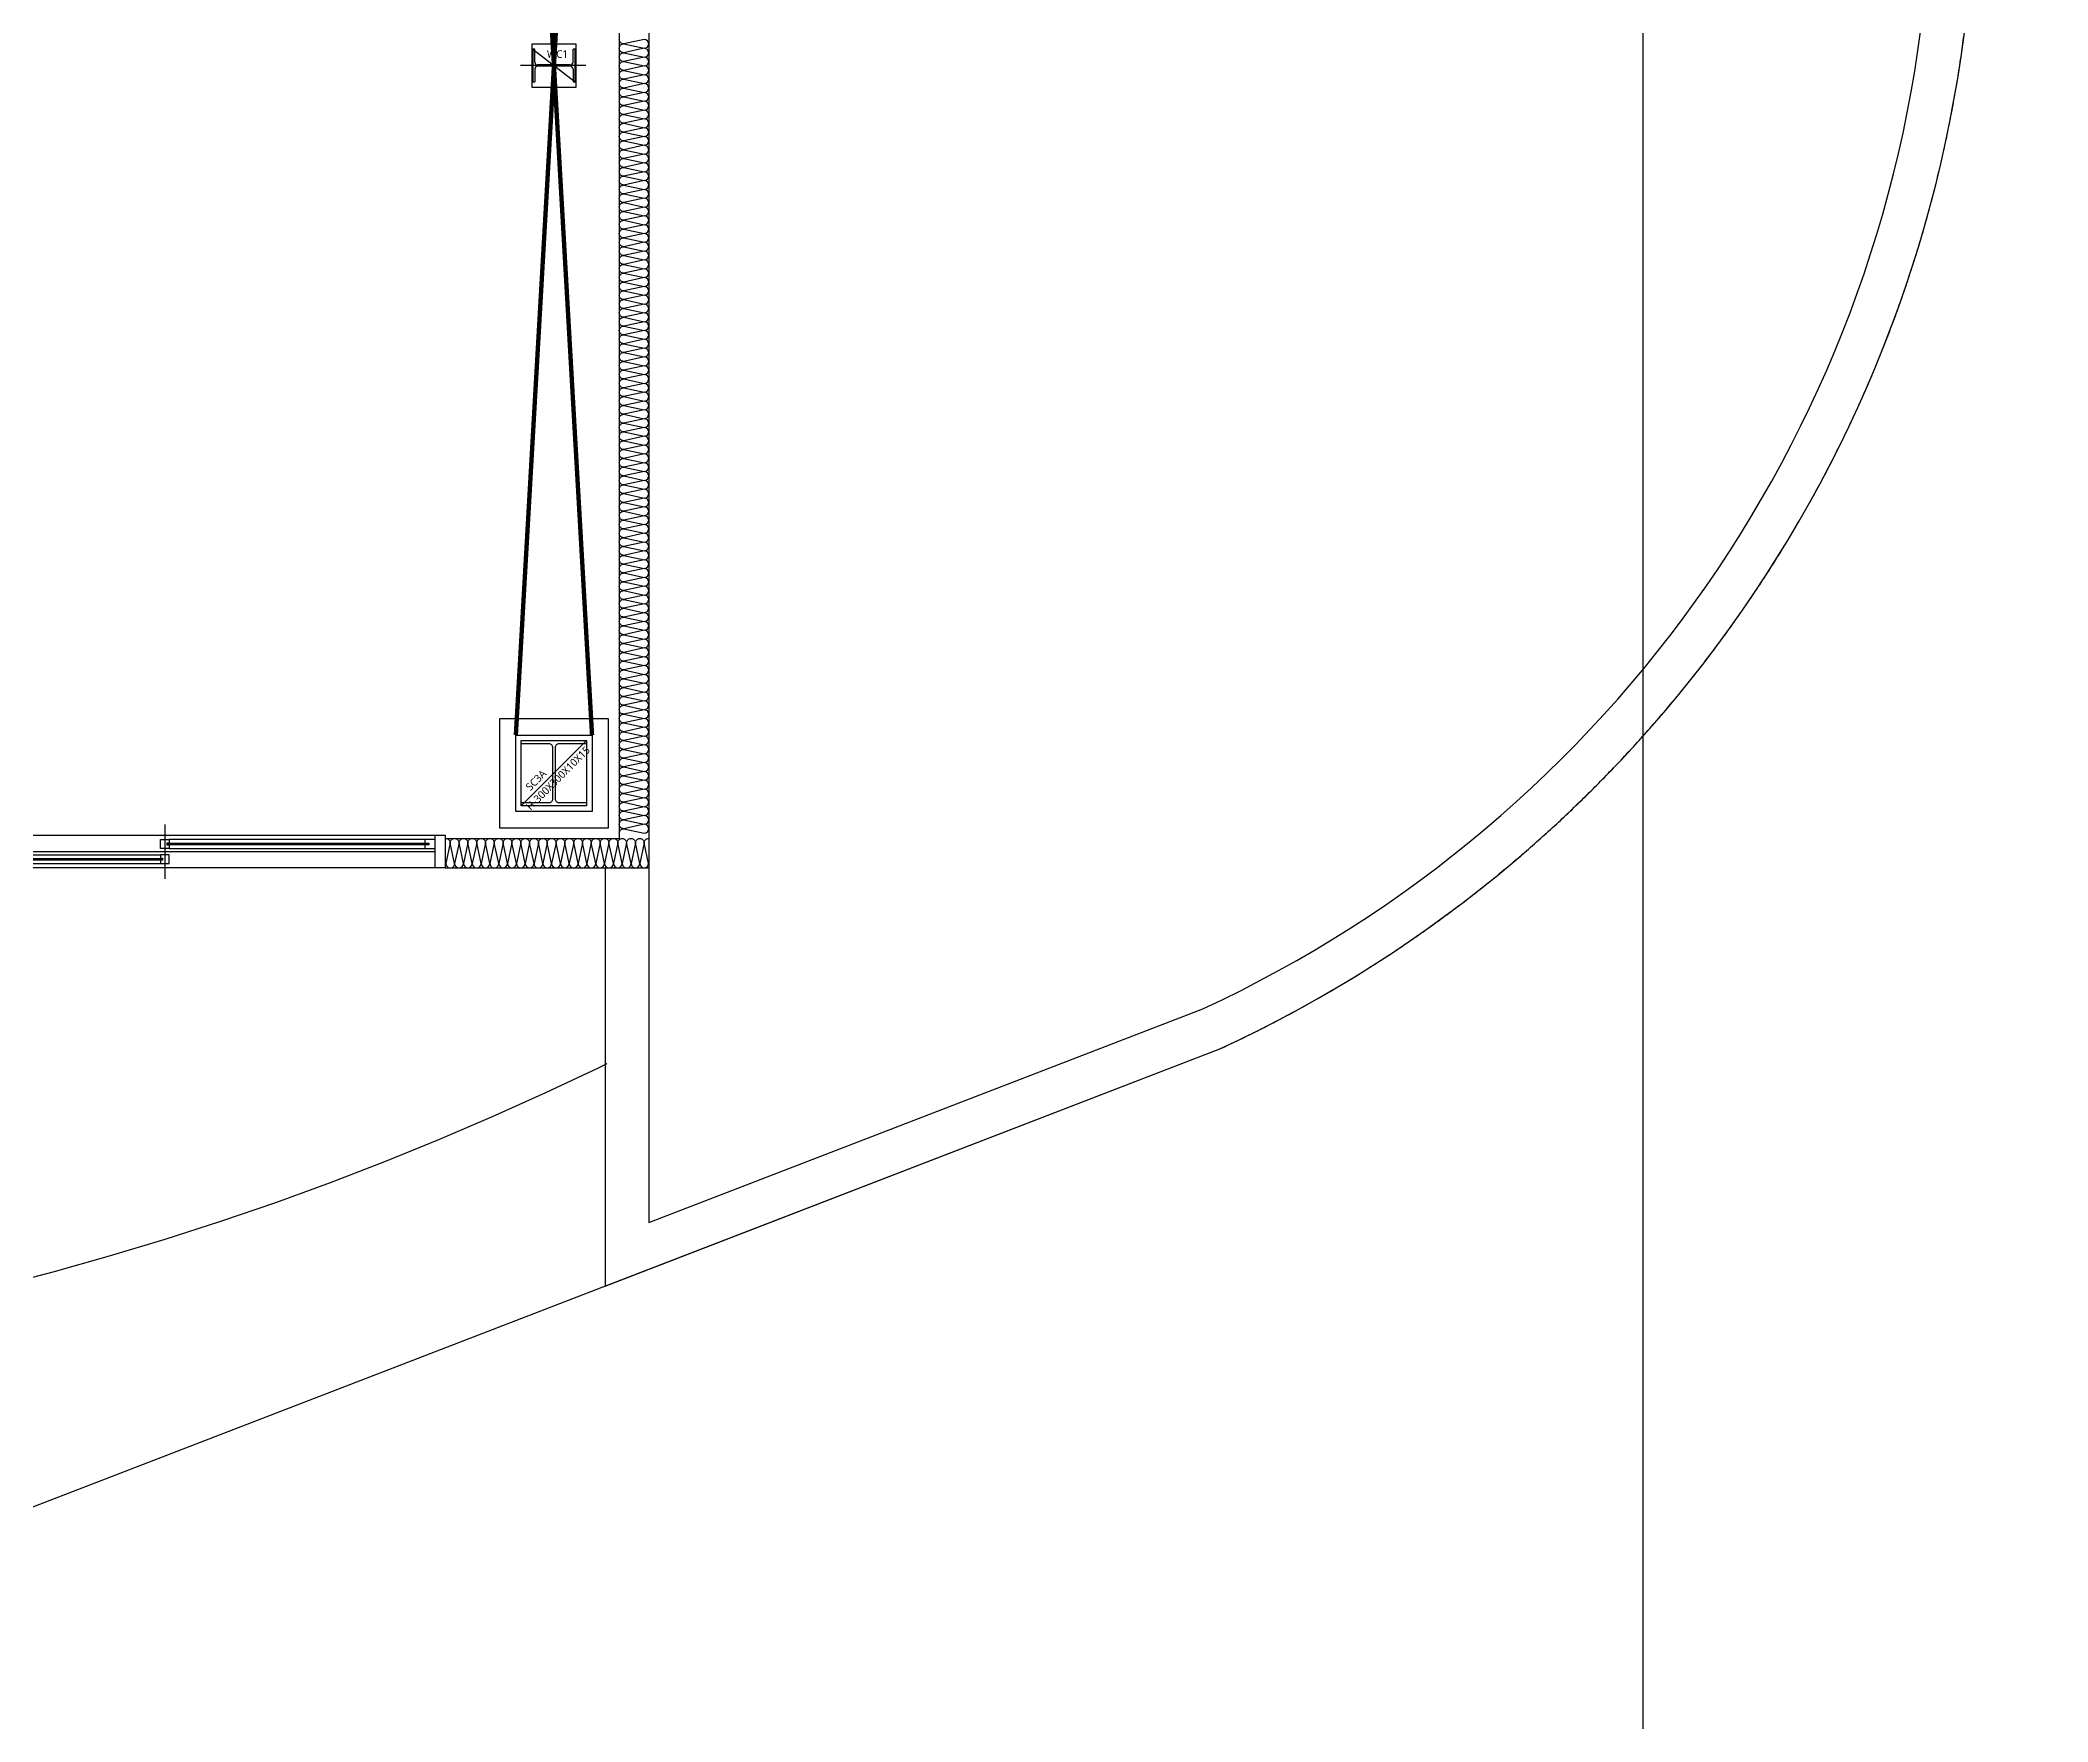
# Model space of a CAD drawing. Header units: millimetres. Extents: x 0 to 420500, y 0 to 297000.
# Drawn here: x 191409 to 200630, y 203396 to 211120 of the extents above; entities that cross this region are included whole.
import ezdxf
from ezdxf.enums import TextEntityAlignment as Align
from ezdxf.xclip import XClip

# ---------------------------------------------------------------- set-up
doc = ezdxf.new("R2010")
doc.units = ezdxf.units.MM
doc.header["$LTSCALE"] = 5000
doc.header["$XCLIPFRAME"] = 0
doc.linetypes.add('PHANTOM2', pattern=[1.25, 0.625, -0.125, 0.125, -0.125, 0.125, -0.125])
doc.layers.get('Defpoints').update_dxf_attribs({"color": 167})
doc.layers.add('arch', color=8, linetype='Continuous')
doc.layers.add('TRAY', color=3, linetype='Continuous')
doc.styles.add('스타일1', font='malgun.ttf')

# ---------------------------------------------------------------- blocks, each defined once
blk = doc.blocks.new('XR-현황측량도')
at = {"color": 0}
blk.add_lwpolyline([(151689.9, 74037.3), (154882.8, 74051.1), (162788.9, 74142.4), (171654.6, 74151.5), (178947.9, 74224.2), (185441.1, 74257.7), (186411.9, 74404.5), (193068.5, 76971.8, 0.271364), (196517.3, 81929.2), (196869.6, 86053.4), (196858.7, 91789.3), (196871.2, 109951.5), (196867, 116558.1), (196605.1, 121600.6), (196792.5, 126063.1), (196775.4, 130633.2), (196750.4, 139290.1), (196674.2, 147914.3), (196020.2, 149938.3)], format="xyb", dxfattribs=at)
at = {"color": 0, "elevation": 92000}
blk.add_lwpolyline([(187452, 75881), (187711, 75948.8), (187711, 75948.8), (187968.8, 76021.2), (187968.8, 76021.2), (188225.1, 76098.4), (188225.1, 76098.4), (188480, 76180.4), (188480, 76180.4), (188733.2, 76267.2), (188733.2, 76267.2), (188984.8, 76358.8), (188984.8, 76358.8), (189234.6, 76455.2), (189234.6, 76455.2), (189482.6, 76556.1), (189482.6, 76556.1), (189728.6, 76661.6), (189728.6, 76661.6), (189972.8, 76771.4), (189972.8, 76771.4), (190215, 76885.4), (190215, 76885.4), (190254.8, 76904.9)], dxfattribs=at)
blk = doc.blocks.new('*U56')
at = {"color": 0}
for points in [[(-1422.2, 0, -0.414214), (-1437.2, 15), (-1422.2, 85, 1), (-1452.2, 85), (-1437.2, 15, -0.414214), (-1452.2, 0, 0.414214)], [(-1392.2, 0, -0.414214), (-1407.2, 15), (-1392.2, 85, 1), (-1422.2, 85), (-1407.2, 15, -0.414214), (-1422.2, 0, 0.414214)], [(-1362.2, 0, -0.414214), (-1377.2, 15), (-1362.2, 85, 1), (-1392.2, 85), (-1377.2, 15, -0.414214), (-1392.2, 0, 0.414214)], [(-1332.2, 0, -0.414214), (-1347.2, 15), (-1332.2, 85, 1), (-1362.2, 85), (-1347.2, 15, -0.414214), (-1362.2, 0, 0.414214)], [(-1302.2, 0, -0.414214), (-1317.2, 15), (-1302.2, 85, 1), (-1332.2, 85), (-1317.2, 15, -0.414214), (-1332.2, 0, 0.414214)], [(-1272.2, 0, -0.414214), (-1287.2, 15), (-1272.2, 85, 1), (-1302.2, 85), (-1287.2, 15, -0.414214), (-1302.2, 0, 0.414214)], [(-1242.2, 0, -0.414214), (-1257.2, 15), (-1242.2, 85, 1), (-1272.2, 85), (-1257.2, 15, -0.414214), (-1272.2, 0, 0.414214)], [(-1212.2, 0, -0.414214), (-1227.2, 15), (-1212.2, 85, 1), (-1242.2, 85), (-1227.2, 15, -0.414214), (-1242.2, 0, 0.414214)], [(-1182.2, 0, -0.414214), (-1197.2, 15), (-1182.2, 85, 1), (-1212.2, 85), (-1197.2, 15, -0.414214), (-1212.2, 0, 0.414214)], [(-1152.2, 0, -0.414214), (-1167.2, 15), (-1152.2, 85, 1), (-1182.2, 85), (-1167.2, 15, -0.414214), (-1182.2, 0, 0.414214)], [(-1122.2, 0, -0.414214), (-1137.2, 15), (-1122.2, 85, 1), (-1152.2, 85), (-1137.2, 15, -0.414214), (-1152.2, 0, 0.414214)], [(-1092.2, 0, -0.414214), (-1107.2, 15), (-1092.2, 85, 1), (-1122.2, 85), (-1107.2, 15, -0.414214), (-1122.2, 0, 0.414214)], [(-1062.2, 0, -0.414214), (-1077.2, 15), (-1062.2, 85, 1), (-1092.2, 85), (-1077.2, 15, -0.414214), (-1092.2, 0, 0.414214)], [(-1032.2, 0, -0.414214), (-1047.2, 15), (-1032.2, 85, 1), (-1062.2, 85), (-1047.2, 15, -0.414214), (-1062.2, 0, 0.414214)], [(-1002.2, 0, -0.414214), (-1017.2, 15), (-1002.2, 85, 1), (-1032.2, 85), (-1017.2, 15, -0.414214), (-1032.2, 0, 0.414214)], [(-972.2, 0, -0.414214), (-987.2, 15), (-972.2, 85, 1), (-1002.2, 85), (-987.2, 15, -0.414214), (-1002.2, 0, 0.414214)], [(-942.2, 0, -0.414214), (-957.2, 15), (-942.2, 85, 1), (-972.2, 85), (-957.2, 15, -0.414214), (-972.2, 0, 0.414214)], [(-912.2, 0, -0.414214), (-927.2, 15), (-912.2, 85, 1), (-942.2, 85), (-927.2, 15, -0.414214), (-942.2, 0, 0.414214)], [(-882.2, 0, -0.414214), (-897.2, 15), (-882.2, 85, 1), (-912.2, 85), (-897.2, 15, -0.414214), (-912.2, 0, 0.414214)], [(-852.2, 0, -0.414214), (-867.2, 15), (-852.2, 85, 1), (-882.2, 85), (-867.2, 15, -0.414214), (-882.2, 0, 0.414214)], [(-822.2, 0, -0.414214), (-837.2, 15), (-822.2, 85, 1), (-852.2, 85), (-837.2, 15, -0.414214), (-852.2, 0, 0.414214)], [(-792.2, 0, -0.414214), (-807.2, 15), (-792.2, 85, 1), (-822.2, 85), (-807.2, 15, -0.414214), (-822.2, 0, 0.414214)], [(-762.2, 0, -0.414214), (-777.2, 15), (-762.2, 85, 1), (-792.2, 85), (-777.2, 15, -0.414214), (-792.2, 0, 0.414214)], [(-732.2, 0, -0.414214), (-747.2, 15), (-732.2, 85, 1), (-762.2, 85), (-747.2, 15, -0.414214), (-762.2, 0, 0.414214)], [(-702.2, 0, -0.414214), (-717.2, 15), (-702.2, 85, 1), (-732.2, 85), (-717.2, 15, -0.414214), (-732.2, 0, 0.414214)], [(-672.2, 0, -0.414214), (-687.2, 15), (-672.2, 85, 1), (-702.2, 85), (-687.2, 15, -0.414214), (-702.2, 0, 0.414214)], [(-642.2, 0, -0.414214), (-657.2, 15), (-642.2, 85, 1), (-672.2, 85), (-657.2, 15, -0.414214), (-672.2, 0, 0.414214)], [(-612.2, 0, -0.414214), (-627.2, 15), (-612.2, 85, 1), (-642.2, 85), (-627.2, 15, -0.414214), (-642.2, 0, 0.414214)], [(-582.2, 0, -0.414214), (-597.2, 15), (-582.2, 85, 1), (-612.2, 85), (-597.2, 15, -0.414214), (-612.2, 0, 0.414214)], [(-552.2, 0, -0.414214), (-567.2, 15), (-552.2, 85, 1), (-582.2, 85), (-567.2, 15, -0.414214), (-582.2, 0, 0.414214)], [(-522.2, 0, -0.414214), (-537.2, 15), (-522.2, 85, 1), (-552.2, 85), (-537.2, 15, -0.414214), (-552.2, 0, 0.414214)], [(-492.2, 0, -0.414214), (-507.2, 15), (-492.2, 85, 1), (-522.2, 85), (-507.2, 15, -0.414214), (-522.2, 0, 0.414214)], [(-462.2, 0, -0.414214), (-477.2, 15), (-462.2, 85, 1), (-492.2, 85), (-477.2, 15, -0.414214), (-492.2, 0, 0.414214)], [(-432.2, 0, -0.414214), (-447.2, 15), (-432.2, 85, 1), (-462.2, 85), (-447.2, 15, -0.414214), (-462.2, 0, 0.414214)], [(-402.2, 0, -0.414214), (-417.2, 15), (-402.2, 85, 1), (-432.2, 85), (-417.2, 15, -0.414214), (-432.2, 0, 0.414214)], [(-372.2, 0, -0.414214), (-387.2, 15), (-372.2, 85, 1), (-402.2, 85), (-387.2, 15, -0.414214), (-402.2, 0, 0.414214)], [(-342.2, 0, -0.414214), (-357.2, 15), (-342.2, 85, 1), (-372.2, 85), (-357.2, 15, -0.414214), (-372.2, 0, 0.414214)], [(-312.2, 0, -0.414214), (-327.2, 15), (-312.2, 85, 1), (-342.2, 85), (-327.2, 15, -0.414214), (-342.2, 0, 0.414214)], [(-282.2, 0, -0.414214), (-297.2, 15), (-282.2, 85, 1), (-312.2, 85), (-297.2, 15, -0.414214), (-312.2, 0, 0.414214)], [(-252.2, 0, -0.414214), (-267.2, 15), (-252.2, 85, 1), (-282.2, 85), (-267.2, 15, -0.414214), (-282.2, 0, 0.414214)], [(-222.2, 0, -0.414214), (-237.2, 15), (-222.2, 85, 1), (-252.2, 85), (-237.2, 15, -0.414214), (-252.2, 0, 0.414214)], [(-192.2, 0, -0.414214), (-207.2, 15), (-192.2, 85, 1), (-222.2, 85), (-207.2, 15, -0.414214), (-222.2, 0, 0.414214)], [(-162.2, 0, -0.414214), (-177.2, 15), (-162.2, 85, 1), (-192.2, 85), (-177.2, 15, -0.414214), (-192.2, 0, 0.414214)], [(-132.2, 0, -0.414214), (-147.2, 15), (-132.2, 85, 1), (-162.2, 85), (-147.2, 15, -0.414214), (-162.2, 0, 0.414214)], [(-102.2, 0, -0.414214), (-117.2, 15), (-102.2, 85, 1), (-132.2, 85), (-117.2, 15, -0.414214), (-132.2, 0, 0.414214)], [(-72.2, 0, -0.414214), (-87.2, 15), (-72.2, 85, 1), (-102.2, 85), (-87.2, 15, -0.414214), (-102.2, 0, 0.414214)], [(-42.2, 0, -0.414214), (-57.2, 15), (-42.2, 85, 1), (-72.2, 85), (-57.2, 15, -0.414214), (-72.2, 0, 0.414214)], [(-12.2, 0, -0.414214), (-27.2, 15), (-12.2, 85, 1), (-42.2, 85), (-27.2, 15, -0.414214), (-42.2, 0, 0.414214)], [(17.8, 0, -0.414214), (2.8, 15), (17.8, 85, 1), (-12.2, 85), (2.8, 15, -0.414214), (-12.2, 0, 0.414214)], [(47.8, 0, -0.414214), (32.8, 15), (47.8, 85, 1), (17.8, 85), (32.8, 15, -0.414214), (17.8, 0, 0.414214)], [(77.8, 0, -0.414214), (62.8, 15), (77.8, 85, 1), (47.8, 85), (62.8, 15, -0.414214), (47.8, 0, 0.414214)], [(107.8, 0, -0.414214), (92.8, 15), (107.8, 85, 1), (77.8, 85), (92.8, 15, -0.414214), (77.8, 0, 0.414214)], [(137.8, 0, -0.414214), (122.8, 15), (137.8, 85, 1), (107.8, 85), (122.8, 15, -0.414214), (107.8, 0, 0.414214)], [(167.8, 0, -0.414214), (152.8, 15), (167.8, 85, 1), (137.8, 85), (152.8, 15, -0.414214), (137.8, 0, 0.414214)], [(197.8, 0, -0.414214), (182.8, 15), (197.8, 85, 1), (167.8, 85), (182.8, 15, -0.414214), (167.8, 0, 0.414214)], [(227.8, 0, -0.414214), (212.8, 15), (227.8, 85, 1), (197.8, 85), (212.8, 15, -0.414214), (197.8, 0, 0.414214)], [(257.8, 0, -0.414214), (242.8, 15), (257.8, 85, 1), (227.8, 85), (242.8, 15, -0.414214), (227.8, 0, 0.414214)], [(287.8, 0, -0.414214), (272.8, 15), (287.8, 85, 1), (257.8, 85), (272.8, 15, -0.414214), (257.8, 0, 0.414214)], [(317.8, 0, -0.414214), (302.8, 15), (317.8, 85, 1), (287.8, 85), (302.8, 15, -0.414214), (287.8, 0, 0.414214)], [(347.8, 0, -0.414214), (332.8, 15), (347.8, 85, 1), (317.8, 85), (332.8, 15, -0.414214), (317.8, 0, 0.414214)], [(377.8, 0, -0.414214), (362.8, 15), (377.8, 85, 1), (347.8, 85), (362.8, 15, -0.414214), (347.8, 0, 0.414214)], [(407.8, 0, -0.414214), (392.8, 15), (407.8, 85, 1), (377.8, 85), (392.8, 15, -0.414214), (377.8, 0, 0.414214)], [(437.8, 0, -0.414214), (422.8, 15), (437.8, 85, 1), (407.8, 85), (422.8, 15, -0.414214), (407.8, 0, 0.414214)], [(467.8, 0, -0.414214), (452.8, 15), (467.8, 85, 1), (437.8, 85), (452.8, 15, -0.414214), (437.8, 0, 0.414214)], [(497.8, 0, -0.414214), (482.8, 15), (497.8, 85, 1), (467.8, 85), (482.8, 15, -0.414214), (467.8, 0, 0.414214)], [(527.8, 0, -0.414214), (512.8, 15), (527.8, 85, 1), (497.8, 85), (512.8, 15, -0.414214), (497.8, 0, 0.414214)], [(557.8, 0, -0.414214), (542.8, 15), (557.8, 85, 1), (527.8, 85), (542.8, 15, -0.414214), (527.8, 0, 0.414214)], [(587.8, 0, -0.414214), (572.8, 15), (587.8, 85, 1), (557.8, 85), (572.8, 15, -0.414214), (557.8, 0, 0.414214)], [(617.8, 0, -0.414214), (602.8, 15), (617.8, 85, 1), (587.8, 85), (602.8, 15, -0.414214), (587.8, 0, 0.414214)], [(647.8, 0, -0.414214), (632.8, 15), (647.8, 85, 1), (617.8, 85), (632.8, 15, -0.414214), (617.8, 0, 0.414214)], [(677.8, 0, -0.414214), (662.8, 15), (677.8, 85, 1), (647.8, 85), (662.8, 15, -0.414214), (647.8, 0, 0.414214)], [(707.8, 0, -0.414214), (692.8, 15), (707.8, 85, 1), (677.8, 85), (692.8, 15, -0.414214), (677.8, 0, 0.414214)], [(737.8, 0, -0.414214), (722.8, 15), (737.8, 85, 1), (707.8, 85), (722.8, 15, -0.414214), (707.8, 0, 0.414214)], [(767.8, 0, -0.414214), (752.8, 15), (767.8, 85, 1), (737.8, 85), (752.8, 15, -0.414214), (737.8, 0, 0.414214)], [(797.8, 0, -0.414214), (782.8, 15), (797.8, 85, 1), (767.8, 85), (782.8, 15, -0.414214), (767.8, 0, 0.414214)], [(827.8, 0, -0.414214), (812.8, 15), (827.8, 85, 1), (797.8, 85), (812.8, 15, -0.414214), (797.8, 0, 0.414214)], [(857.8, 0, -0.414214), (842.8, 15), (857.8, 85, 1), (827.8, 85), (842.8, 15, -0.414214), (827.8, 0, 0.414214)], [(887.8, 0, -0.414214), (872.8, 15), (887.8, 85, 1), (857.8, 85), (872.8, 15, -0.414214), (857.8, 0, 0.414214)], [(917.8, 0, -0.414214), (902.8, 15), (917.8, 85, 1), (887.8, 85), (902.8, 15, -0.414214), (887.8, 0, 0.414214)], [(947.8, 0, -0.414214), (932.8, 15), (947.8, 85, 1), (917.8, 85), (932.8, 15, -0.414214), (917.8, 0, 0.414214)], [(977.8, 0, -0.414214), (962.8, 15), (977.8, 85, 1), (947.8, 85), (962.8, 15, -0.414214), (947.8, 0, 0.414214)], [(1007.8, 0, -0.414214), (992.8, 15), (1007.8, 85, 1), (977.8, 85), (992.8, 15, -0.414214), (977.8, 0, 0.414214)], [(1037.8, 0, -0.414214), (1022.8, 15), (1037.8, 85, 1), (1007.8, 85), (1022.8, 15, -0.414214), (1007.8, 0, 0.414214)], [(1067.8, 0, -0.414214), (1052.8, 15), (1067.8, 85, 1), (1037.8, 85), (1052.8, 15, -0.414214), (1037.8, 0, 0.414214)], [(1097.8, 0, -0.414214), (1082.8, 15), (1097.8, 85, 1), (1067.8, 85), (1082.8, 15, -0.414214), (1067.8, 0, 0.414214)], [(1127.8, 0, -0.414214), (1112.8, 15), (1127.8, 85, 1), (1097.8, 85), (1112.8, 15, -0.414214), (1097.8, 0, 0.414214)], [(1157.8, 0, -0.414214), (1142.8, 15), (1157.8, 85, 1), (1127.8, 85), (1142.8, 15, -0.414214), (1127.8, 0, 0.414214)], [(1187.8, 0, -0.414214), (1172.8, 15), (1187.8, 85, 1), (1157.8, 85), (1172.8, 15, -0.414214), (1157.8, 0, 0.414214)], [(1217.8, 0, -0.414214), (1202.8, 15), (1217.8, 85, 1), (1187.8, 85), (1202.8, 15, -0.414214), (1187.8, 0, 0.414214)], [(1247.8, 0, -0.414214), (1232.8, 15), (1247.8, 85, 1), (1217.8, 85), (1232.8, 15, -0.414214), (1217.8, 0, 0.414214)]]:
    blk.add_lwpolyline(points, format="xyb", dxfattribs=at)
blk = doc.blocks.new('*U57')
at = {"color": 0}
for points in [[(-39048.1, 0, -0.414214), (-39063.1, 15), (-39048.1, 85, 1), (-39078.1, 85), (-39063.1, 15, -0.414214), (-39078.1, 0, 0.414214)], [(-39018.1, 0, -0.414214), (-39033.1, 15), (-39018.1, 85, 1), (-39048.1, 85), (-39033.1, 15, -0.414214), (-39048.1, 0, 0.414214)], [(-38988.1, 0, -0.414214), (-39003.1, 15), (-38988.1, 85, 1), (-39018.1, 85), (-39003.1, 15, -0.414214), (-39018.1, 0, 0.414214)], [(-38958.1, 0, -0.414214), (-38973.1, 15), (-38958.1, 85, 1), (-38988.1, 85), (-38973.1, 15, -0.414214), (-38988.1, 0, 0.414214)], [(-38928.1, 0, -0.414214), (-38943.1, 15), (-38928.1, 85, 1), (-38958.1, 85), (-38943.1, 15, -0.414214), (-38958.1, 0, 0.414214)], [(-38898.1, 0, -0.414214), (-38913.1, 15), (-38898.1, 85, 1), (-38928.1, 85), (-38913.1, 15, -0.414214), (-38928.1, 0, 0.414214)], [(-38868.1, 0, -0.414214), (-38883.1, 15), (-38868.1, 85, 1), (-38898.1, 85), (-38883.1, 15, -0.414214), (-38898.1, 0, 0.414214)], [(-38838.1, 0, -0.414214), (-38853.1, 15), (-38838.1, 85, 1), (-38868.1, 85), (-38853.1, 15, -0.414214), (-38868.1, 0, 0.414214)], [(-38808.1, 0, -0.414214), (-38823.1, 15), (-38808.1, 85, 1), (-38838.1, 85), (-38823.1, 15, -0.414214), (-38838.1, 0, 0.414214)], [(-38778.1, 0, -0.414214), (-38793.1, 15), (-38778.1, 85, 1), (-38808.1, 85), (-38793.1, 15, -0.414214), (-38808.1, 0, 0.414214)], [(-38748.1, 0, -0.414214), (-38763.1, 15), (-38748.1, 85, 1), (-38778.1, 85), (-38763.1, 15, -0.414214), (-38778.1, 0, 0.414214)], [(-38718.1, 0, -0.414214), (-38733.1, 15), (-38718.1, 85, 1), (-38748.1, 85), (-38733.1, 15, -0.414214), (-38748.1, 0, 0.414214)], [(-38688.1, 0, -0.414214), (-38703.1, 15), (-38688.1, 85, 1), (-38718.1, 85), (-38703.1, 15, -0.414214), (-38718.1, 0, 0.414214)], [(-38658.1, 0, -0.414214), (-38673.1, 15), (-38658.1, 85, 1), (-38688.1, 85), (-38673.1, 15, -0.414214), (-38688.1, 0, 0.414214)], [(-38628.1, 0, -0.414214), (-38643.1, 15), (-38628.1, 85, 1), (-38658.1, 85), (-38643.1, 15, -0.414214), (-38658.1, 0, 0.414214)], [(-38598.1, 0, -0.414214), (-38613.1, 15), (-38598.1, 85, 1), (-38628.1, 85), (-38613.1, 15, -0.414214), (-38628.1, 0, 0.414214)], [(-38568.1, 0, -0.414214), (-38583.1, 15), (-38568.1, 85, 1), (-38598.1, 85), (-38583.1, 15, -0.414214), (-38598.1, 0, 0.414214)], [(-38538.1, 0, -0.414214), (-38553.1, 15), (-38538.1, 85, 1), (-38568.1, 85), (-38553.1, 15, -0.414214), (-38568.1, 0, 0.414214)], [(-38508.1, 0, -0.414214), (-38523.1, 15), (-38508.1, 85, 1), (-38538.1, 85), (-38523.1, 15, -0.414214), (-38538.1, 0, 0.414214)], [(-38478.1, 0, -0.414214), (-38493.1, 15), (-38478.1, 85, 1), (-38508.1, 85), (-38493.1, 15, -0.414214), (-38508.1, 0, 0.414214)], [(-38448.1, 0, -0.414214), (-38463.1, 15), (-38448.1, 85, 1), (-38478.1, 85), (-38463.1, 15, -0.414214), (-38478.1, 0, 0.414214)], [(-38418.1, 0, -0.414214), (-38433.1, 15), (-38418.1, 85, 1), (-38448.1, 85), (-38433.1, 15, -0.414214), (-38448.1, 0, 0.414214)], [(-38388.1, 0, -0.414214), (-38403.1, 15), (-38388.1, 85, 1), (-38418.1, 85), (-38403.1, 15, -0.414214), (-38418.1, 0, 0.414214)]]:
    blk.add_lwpolyline(points, format="xyb", dxfattribs=at)
blk = doc.blocks.new('A$Cfef6c29d_1')
at = {"color": 0}
for p, q in [((40, 270), (40, 225)), ((190, 270), (40, 270)), ((40, 225), (190, 225)), ((190, 225), (190, 270)), ((-10, -965), (240, -965)), ((40, -2207.5), (40, -2252.5)), ((190, -2207.5), (40, -2207.5)), ((190, -2252.5), (190, -2207.5)), ((40, -2252.5), (190, -2252.5))]:
    blk.add_line(p, q, dxfattribs=at)
at = {"color": 0, "ltscale": 12}
for p, q in [((40, 225), (40, -2207.5)), ((115, 225), (115, -2207.5)), ((130, 185), (130, -945)), ((170, 185), (170, -945)), ((190, -2207.5), (190, 225)), ((60, -2160), (60, -985)), ((100, -985), (100, -2160))]:
    blk.add_line(p, q, dxfattribs=at)
at = {"color": 0}
for points in [[(130, 185), (145.5, 185), (145.5, 195), (154.5, 195), (154.5, 185), (170, 185), (170, 225), (130, 225), (130, 185)], [(60, -985), (75.5, -985), (75.5, -975), (84.5, -975), (84.5, -985), (100, -985), (100, -945), (60, -945), (60, -985)], [(130, -945), (145.5, -945), (145.5, -955), (154.5, -955), (154.5, -945), (170, -945), (170, -985), (130, -985), (130, -945)], [(60, -2160), (75.5, -2160), (75.5, -2177.5), (84.5, -2177.5), (84.5, -2160), (100, -2160), (100, -2207.5), (60, -2207.5), (60, -2160)]]:
    blk.add_lwpolyline(points, close=True, dxfattribs=at)
at = {"color": 0, "ltscale": 12}
for points in [[(147.5, -953), (147.5, 193), (152.5, 193), (152.5, -953)], [(77.5, -2168), (77.5, -977), (82.5, -977), (82.5, -2168)]]:
    blk.add_lwpolyline(points, close=True, dxfattribs=at)
at = {"color": 0}
for centre, start, end in [((146.5, 185), 0, 180), ((153.5, 185), 0, 180), ((76.5, -985), 0, 180), ((83.5, -985), 0, 180), ((146.5, -945), 180, 0), ((153.5, -945), 180, 0), ((76.5, -2160), 180, 0), ((83.5, -2160), 180, 0)]:
    blk.add_arc(centre, 1, start, end, dxfattribs=at)
blk = doc.blocks.new('1층 창문')
at = {"color": 0, "xscale": -1, "rotation": 90}
blk.add_blockref('A$Cfef6c29d_1', (109747.5, 42655, 1), dxfattribs=at)
blk = doc.blocks.new('S-SC3A')
at = {"color": 0}
blk.add_line((-150, -150), (150, 150), dxfattribs=at)
for points in [[(-175, 175), (175, 175), (175, -175), (-175, -175)], [(-150, 150), (150, 150), (150, -150), (-150, -150)]]:
    blk.add_lwpolyline(points, close=True, dxfattribs=at)
blk.add_lwpolyline([(-150, -150), (-150, -135), (-23, -135, 0.414214), (-5, -117), (-5, 117, 0.414214), (-23, 135), (-150, 135), (-150, 150), (150, 150), (150, 135), (23, 135, 0.414214), (5, 117), (5, -117, 0.414214), (23, -135), (150, -135), (150, -150)], format="xyb", close=True, dxfattribs=at)
at = {"color": 0, "style": '스타일1'}
blk.add_text('H-300X300X10X15', height=35, rotation=45, dxfattribs=at).set_placement((18.7, -22.5), align=Align.MIDDLE_CENTER)
blk.add_text('SC3A', height=35, rotation=45, dxfattribs=at).set_placement((-108.6, -82.9))
blk = doc.blocks.new('*U117')
at = {"color": 0}
for p, q in [((59, 185), (0, 185)), ((91, 185), (150, 185)), ((72, 172), (72, 22)), ((78, 172), (78, 22)), ((59, 9), (0, 9)), ((91, 9), (150, 9))]:
    blk.add_line(p, q, dxfattribs=at)
for points in [[(150, 185), (150, 194), (0, 194), (0, 185)], [(0, 9), (0, 0), (150, 0), (150, 9)]]:
    blk.add_lwpolyline(points, dxfattribs=at)
for centre, start, end in [((59, 172), 0, 90), ((91, 172), 90, 180), ((59, 22), 270, 0), ((91, 22), 180, 270)]:
    blk.add_arc(centre, 13, start, end, dxfattribs=at)
blk = doc.blocks.new('S-WC1')
at = {"color": 0}
for p, q in [((-75, -97), (75, 97)), ((0, 147), (0, -153))]:
    blk.add_line(p, q, dxfattribs=at)
blk.add_lwpolyline([(-100, 100), (100, 100), (100, -100), (-100, -100)], close=True, dxfattribs=at)
blk.add_blockref('*U117', (-75, -97), dxfattribs=at)
at = {"color": 0, "style": '스타일1'}
blk.add_text('WC1', height=35, rotation=90, dxfattribs=at).set_placement((-35.6, -32.3))
blk = doc.blocks.new('XR-PLAN', base_point=(461, 408.4))
at = {"layer": 'arch'}
for p, q in [((112800, 56800), (112800, 42600)), ((112935, 56800), (112935, 42465)), ((112000, 42600), (112800, 42600)), ((112000, 42465), (112935, 42465))]:
    blk.add_line(p, q, dxfattribs=at)
for points in [[(112935, 40836.2), (115479.9, 41817.7, 0.271099), (118807.4, 46607.2), (119159.1, 50723.4), (119148.2, 56450.9), (119160.7, 72122.4), (119160.7, 75750), (112935, 75750)], [(112735, 40544.7), (115558, 41633.5, 0.271364), (119006.8, 46590.9), (119359.1, 50715.1), (119348.2, 56451), (119360.5, 71951)], [(112935, 40836.2), (115479.9, 41817.7, 0.271099), (118807.4, 46607.2), (119159.1, 50723.4), (119148.2, 56450.9), (119160.4, 71750.8)]]:
    blk.add_lwpolyline(points, format="xyb", dxfattribs=at)
at = {"layer": 'arch', "linetype": 'PHANTOM2', "ltscale": 3, "const_width": 20}
for points in [[(112675, 43075), (112325, 49225)], [(112325, 43075), (112675, 49225)]]:
    blk.add_lwpolyline(points, dxfattribs=at)
at = {"layer": 'arch', "ltscale": 3}
blk.add_lwpolyline([(112250, 42650), (112750, 42650), (112750, 43150), (112250, 43150)], close=True, dxfattribs=at)
at = {"layer": 'arch'}
for points in [[(112735, 42465), (112735, 40544.7)], [(112935, 42465), (112935, 40836.2)]]:
    blk.add_lwpolyline(points, dxfattribs=at)
at = {"layer": 'Defpoints'}
blk.add_lwpolyline([(117500, 32900), (32300, 32900), (32300, 95100), (117500, 95100)], close=True, dxfattribs=at)
at = {"layer": 'arch'}
ref = blk.add_blockref('XR-현황측량도', (-77510.5, -35338.3), dxfattribs=at)
XClip(ref).set_block_clipping_path([(86810.4680804907, 39538.2997129494), (224210.4680804907, 149938.2997129495)])
for name, p in [('1층 창문', (0, 0)), ('S-SC3A', (112500, 42900))]:
    blk.add_blockref(name, p, dxfattribs=at)
at = {"layer": 'arch', "xscale": 1.35, "yscale": 1.35, "zscale": 1.35}
for name, p, rotation in [('*U56', (112800, 44309.5), 270), ('*U57', (60179.5, 42600), 180)]:
    blk.add_blockref(name, p, dxfattribs=dict(at, rotation=rotation))
at = {"layer": 'arch', "rotation": 270}
blk.add_blockref('S-WC1', (112500, 46150), dxfattribs=at)
blk = doc.blocks.new('XR-배치도', base_point=(461, 408.4))
ref = blk.add_blockref('XR-PLAN', (281310.6, 275110.5), dxfattribs=dict(rotation=47.15620461600879))
XClip(ref).set_block_clipping_path([(10268.6550578449, 25854.0591988688), (121697.9567652801, 114201.9318804346)])

msp = doc.modelspace()

# ---------------------------------------------------------------- block references
at = {"layer": 'TRAY'}
ref = msp.add_blockref('XR-배치도', (-310662.8, 184385.1), dxfattribs=dict(at, rotation=312.8437953840571))
XClip(ref).set_block_clipping_path([(355016.7243769546, 126994.5435289501), (152650.6807000034, 314675.0815890764), (386231.3503509208, 566532.8207304992), (588597.394027872, 378852.2826703729)])

doc.saveas('drawing.dxf')
